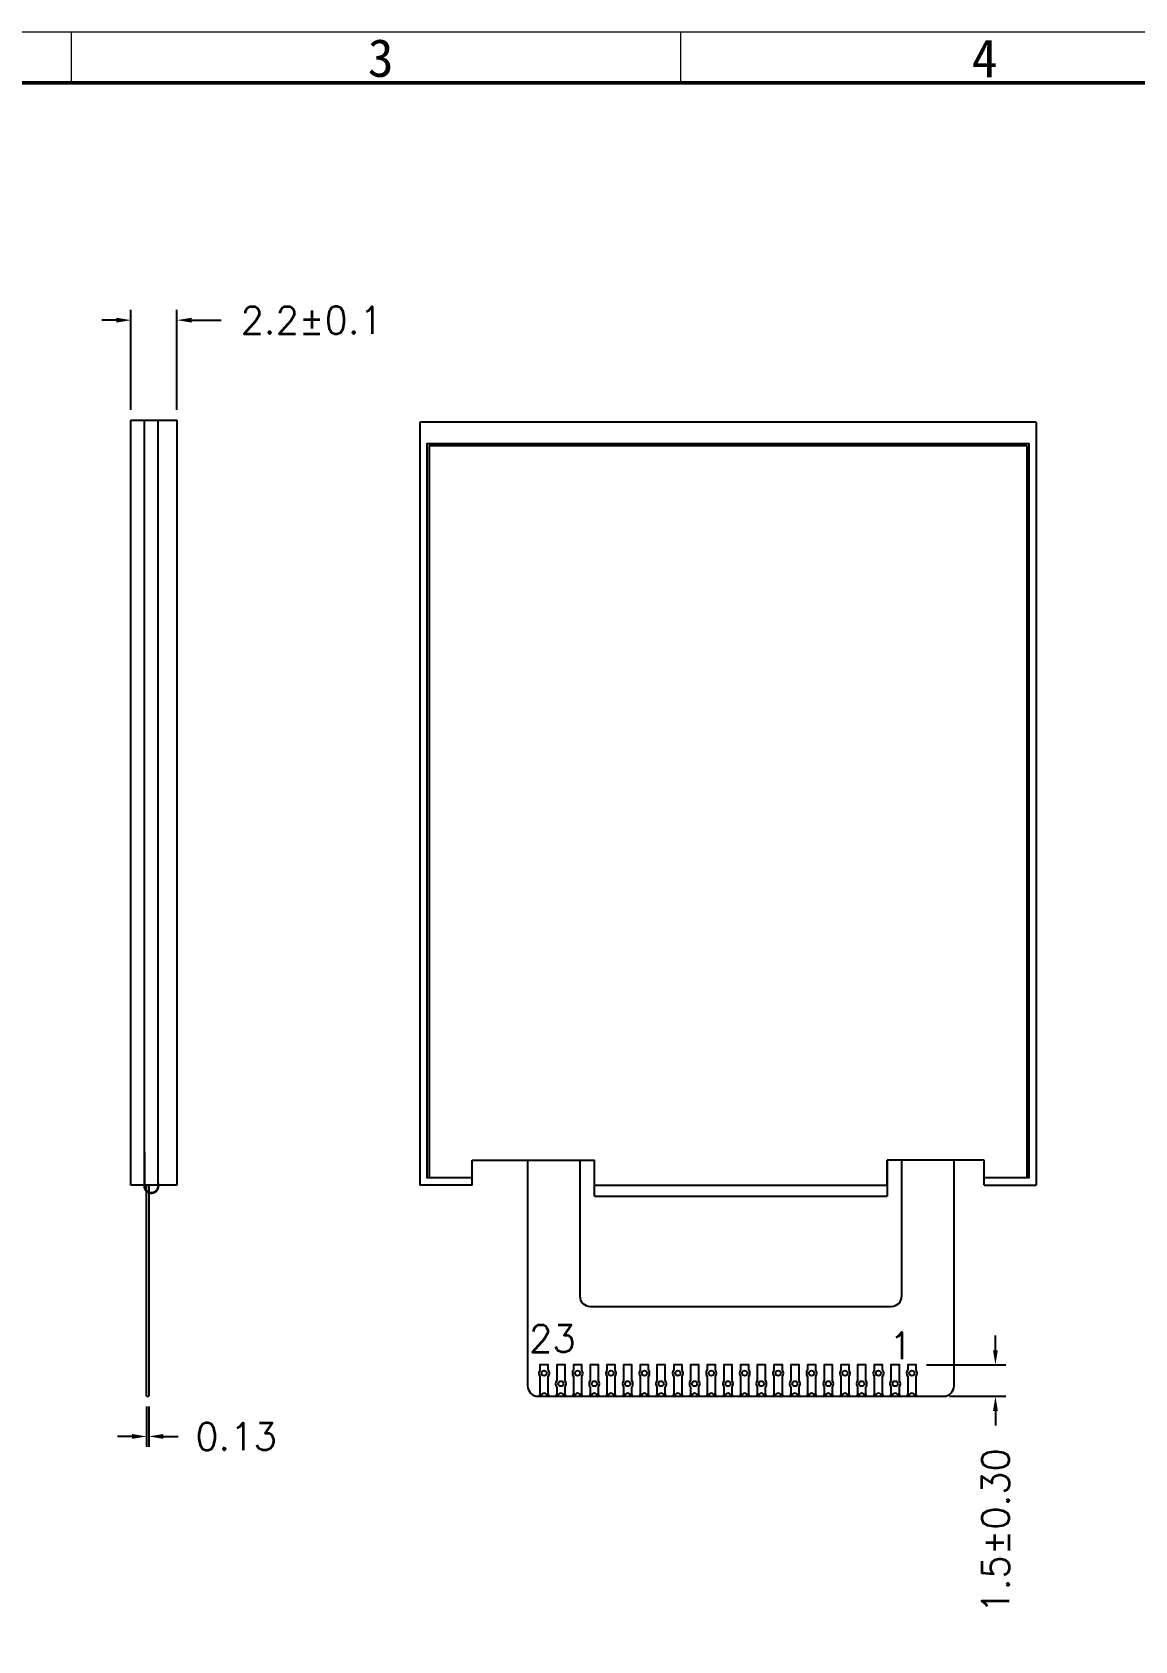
# Model space of a CAD drawing. Header units: millimetres. Extents: x 3037 to 3217, y 151 to 270.
# Drawn here: x 3095.8 to 3148.6, y 193.4 to 270.4 of the extents above; entities that cross this region are included whole.
import ezdxf

# ---------------------------------------------------------------- set-up
doc = ezdxf.new("R2010")
doc.units = ezdxf.units.MM
for name, color, linetype in [('BL', 7, 'Continuous'), ('dim', 3, 'Continuous'), ('fpc', 32, 'Continuous'), ('housing', 7, 'Continuous')]:
    doc.layers.add(name, color=color, linetype=linetype)
doc.styles.add('CNS', font='romans.shx', dxfattribs={"height": 1.3})
doc.styles.add('hj', font='')
doc.styles.add('宋体', font='')
doc.styles.get('hj').set_extended_font_data('KaiTi_GB2312')
doc.styles.get('宋体').set_extended_font_data('SimSun')
doc.dimstyles.new('LCDDIM', dxfattribs={"dimtxt": 1.5, "dimasz": 0.7, "dimexe": 0.5, "dimexo": 0.5, "dimgap": 0.8, "dimtad": 0, "dimzin": 9, "dimdsep": 46, "dimtxsty": 'hj', "dimcen": 0, "dimclrd": 256, "dimclre": 256, "dimclrt": 256, "dimadec": 0, "dimazin": 0, "dimtfac": 1, "dimtofl": 0, "dimtmove": 0, "dimatfit": 3, "dimfxl": 0, "dimarcsym": 0})

# ---------------------------------------------------------------- blocks, each defined once
blk = doc.blocks.new('*D19')
at = {"layer": 'Defpoints', "color": 0}
for p in [(3101.269, 205.093), (3101.369, 205.093), (3101.269, 203.165)]:
    blk.add_point(p, dxfattribs=at)
at = {"layer": 'dim', "lineweight": -2}
for p, q in [((3101.269, 204.593), (3101.269, 202.665)), ((3101.369, 204.593), (3101.369, 202.665)), ((3100.569, 203.165), (3099.869, 203.165)), ((3102.069, 203.165), (3102.769, 203.165))]:
    blk.add_line(p, q, dxfattribs=at)
at = {"layer": 'dim'}
for points in [[(3100.569, 203.282), (3100.569, 203.049), (3101.269, 203.165)], [(3102.069, 203.282), (3102.069, 203.049), (3101.369, 203.165)]]:
    blk.add_solid(points, dxfattribs=at)
at = {"layer": 'dim', "insert": (3105.55, 203.165), "char_height": 1.3, "attachment_point": 5, "style": 'CNS'}
blk.add_mtext('0.13', dxfattribs=at)
blk = doc.blocks.new('*D20')
at = {"layer": 'Defpoints', "color": 0}
for p in [(3102.719, 256.576), (3100.519, 251.788), (3102.719, 251.788)]:
    blk.add_point(p, dxfattribs=at)
at = {"layer": 'dim', "lineweight": -2}
for p, q in [((3099.819, 256.576), (3099.119, 256.576)), ((3100.519, 252.288), (3100.519, 257.076)), ((3102.719, 252.288), (3102.719, 257.076)), ((3103.419, 256.576), (3104.839, 256.576))]:
    blk.add_line(p, q, dxfattribs=at)
at = {"layer": 'dim'}
for points in [[(3099.819, 256.693), (3099.819, 256.46), (3100.519, 256.576)], [(3103.419, 256.693), (3103.419, 256.46), (3102.719, 256.576)]]:
    blk.add_solid(points, dxfattribs=at)
at = {"layer": 'dim', "insert": (3109.168, 256.576), "char_height": 1.3, "attachment_point": 5, "style": 'CNS'}
blk.add_mtext('2.2%%P0.1', dxfattribs=at)
blk = doc.blocks.new('*D18')
at = {"layer": 'Defpoints', "color": 0}
for p in [(3138.092, 206.588), (3139.196, 205.088), (3141.891, 205.088)]:
    blk.add_point(p, dxfattribs=at)
at = {"layer": 'dim', "lineweight": -2}
for p, q in [((3141.891, 207.288), (3141.891, 207.988)), ((3138.592, 206.588), (3142.391, 206.588)), ((3139.696, 205.088), (3142.391, 205.088)), ((3141.891, 204.388), (3141.891, 203.688))]:
    blk.add_line(p, q, dxfattribs=at)
at = {"layer": 'dim'}
for points in [[(3141.774, 207.288), (3142.007, 207.288), (3141.891, 206.588)], [(3141.774, 204.388), (3142.007, 204.388), (3141.891, 205.088)]]:
    blk.add_solid(points, dxfattribs=at)
at = {"layer": 'dim', "insert": (3141.891, 198.647), "char_height": 1.3, "attachment_point": 5, "rotation": 90, "style": 'CNS'}
blk.add_mtext('1.5%%P0.30', dxfattribs=at)

msp = doc.modelspace()

# ---------------------------------------------------------------- linework, layer by layer
at = {"color": 7, "lineweight": 15}
for p, q in [((3216.719, 270.351), (3036.634, 270.351)), ((3097.66, 270.356), (3097.66, 267.932)), ((3126.82, 270.356), (3126.82, 267.932))]:
    msp.add_line(p, q, dxfattribs=at)
at = {"color": 7, "lineweight": 15, "const_width": 0.181}
msp.add_lwpolyline([(3214.3, 153.656), (3214.3, 267.932), (3039.34, 267.938), (3039.34, 153.662)], close=True, dxfattribs=at)
at = {"layer": 'BL', "color": 7}
for p, q in [((3100.519, 251.788), (3102.719, 251.788)), ((3100.519, 215.188), (3100.519, 251.788)), ((3101.169, 215.188), (3101.169, 251.788)), ((3101.819, 215.188), (3101.819, 251.788)), ((3102.719, 251.788), (3102.719, 215.188)), ((3114.344, 251.688), (3114.344, 215.188)), ((3143.844, 251.688), (3114.344, 251.688)), ((3143.841, 251.688), (3143.841, 215.188)), ((3114.792, 250.578), (3143.392, 250.578)), ((3114.792, 250.578), (3114.792, 215.538)), ((3143.392, 250.578), (3143.392, 215.538)), ((3116.844, 215.188), (3116.841, 216.388)), ((3116.841, 216.388), (3122.703, 216.388)), ((3122.703, 215.188), (3122.703, 216.388)), ((3136.711, 215.188), (3136.711, 216.388)), ((3141.344, 216.388), (3136.711, 216.388)), ((3141.344, 215.188), (3141.344, 216.388)), ((3102.719, 215.188), (3100.519, 215.188)), ((3116.844, 215.188), (3114.344, 215.188)), ((3122.703, 215.188), (3136.711, 215.188)), ((3141.344, 215.188), (3143.844, 215.188))]:
    msp.add_line(p, q, dxfattribs=at)
msp.add_lwpolyline([(3116.844, 215.538), (3114.692, 215.538), (3114.692, 250.678), (3143.492, 250.678), (3143.492, 215.538), (3141.344, 215.538)], dxfattribs=at)
at = {"layer": 'fpc', "color": 7}
for p, q in [((3119.5, 216.388), (3119.5, 205.588)), ((3122, 216.338), (3122, 209.886)), ((3122.703, 214.661), (3122.703, 216.338)), ((3136.711, 216.338), (3136.711, 214.661)), ((3137.409, 209.886), (3137.409, 216.338)), ((3139.909, 205.588), (3139.909, 216.388)), ((3101.269, 205.093), (3101.269, 215.188)), ((3101.369, 215.188), (3101.369, 205.093)), ((3122.703, 214.661), (3136.711, 214.661)), ((3122.5, 209.386), (3136.909, 209.386)), ((3101.269, 205.093), (3101.369, 205.093))]:
    msp.add_line(p, q, dxfattribs=at)
at = {"layer": 'fpc', "color": 7, "linetype": 'ByBlock'}
for p, q in [((3120, 205.088), (3120.142, 205.088)), ((3120, 205.088), (3139.409, 205.088)), ((3120.067, 205.088), (3120.142, 205.088)), ((3120.442, 205.088), (3120.692, 205.088)), ((3120.442, 205.088), (3120.517, 205.088)), ((3120.442, 205.088), (3120.692, 205.088)), ((3120.692, 205.088), (3120.942, 205.088)), ((3120.867, 205.088), (3120.942, 205.088)), ((3120.867, 205.088), (3120.942, 205.088)), ((3121.242, 205.088), (3121.492, 205.088)), ((3121.492, 205.088), (3121.742, 205.088)), ((3121.667, 205.088), (3121.742, 205.088)), ((3122.042, 205.088), (3122.292, 205.088)), ((3122.042, 205.088), (3122.117, 205.088)), ((3122.042, 205.088), (3122.292, 205.088)), ((3122.292, 205.088), (3122.542, 205.088)), ((3122.467, 205.088), (3122.542, 205.088)), ((3122.467, 205.088), (3122.542, 205.088)), ((3122.842, 205.088), (3123.092, 205.088)), ((3123.092, 205.088), (3123.342, 205.088)), ((3123.267, 205.088), (3123.342, 205.088)), ((3123.642, 205.088), (3123.892, 205.088)), ((3123.642, 205.088), (3123.717, 205.088)), ((3123.642, 205.088), (3123.892, 205.088)), ((3123.892, 205.088), (3124.142, 205.088)), ((3124.067, 205.088), (3124.142, 205.088)), ((3124.067, 205.088), (3124.142, 205.088)), ((3124.442, 205.088), (3124.692, 205.088)), ((3124.692, 205.088), (3124.942, 205.088)), ((3124.867, 205.088), (3124.942, 205.088)), ((3125.242, 205.088), (3125.492, 205.088)), ((3125.242, 205.088), (3125.317, 205.088)), ((3125.242, 205.088), (3125.492, 205.088)), ((3125.492, 205.088), (3125.742, 205.088)), ((3125.667, 205.088), (3125.742, 205.088)), ((3125.667, 205.088), (3125.742, 205.088)), ((3126.042, 205.088), (3126.292, 205.088)), ((3126.292, 205.088), (3126.542, 205.088)), ((3126.467, 205.088), (3126.542, 205.088)), ((3126.842, 205.088), (3127.092, 205.088)), ((3126.842, 205.088), (3126.917, 205.088)), ((3126.842, 205.088), (3127.092, 205.088)), ((3127.092, 205.088), (3127.342, 205.088)), ((3127.267, 205.088), (3127.342, 205.088)), ((3127.267, 205.088), (3127.342, 205.088)), ((3127.642, 205.088), (3127.892, 205.088)), ((3127.892, 205.088), (3128.142, 205.088)), ((3128.067, 205.088), (3128.142, 205.088)), ((3128.442, 205.088), (3128.692, 205.088)), ((3128.442, 205.088), (3128.517, 205.088)), ((3128.442, 205.088), (3128.692, 205.088)), ((3128.692, 205.088), (3128.942, 205.088)), ((3128.867, 205.088), (3128.942, 205.088)), ((3128.867, 205.088), (3128.942, 205.088)), ((3129.242, 205.088), (3129.492, 205.088)), ((3129.492, 205.088), (3129.742, 205.088)), ((3129.667, 205.088), (3129.742, 205.088)), ((3130.042, 205.088), (3130.292, 205.088)), ((3130.042, 205.088), (3130.117, 205.088)), ((3130.042, 205.088), (3130.292, 205.088)), ((3130.292, 205.088), (3130.542, 205.088)), ((3130.467, 205.088), (3130.542, 205.088)), ((3130.467, 205.088), (3130.542, 205.088)), ((3130.842, 205.088), (3131.092, 205.088)), ((3131.092, 205.088), (3131.342, 205.088)), ((3131.267, 205.088), (3131.342, 205.088)), ((3131.642, 205.088), (3131.892, 205.088)), ((3131.642, 205.088), (3131.717, 205.088)), ((3131.642, 205.088), (3131.892, 205.088)), ((3131.892, 205.088), (3132.142, 205.088)), ((3132.067, 205.088), (3132.142, 205.088)), ((3132.067, 205.088), (3132.142, 205.088)), ((3132.442, 205.088), (3132.692, 205.088)), ((3132.692, 205.088), (3132.942, 205.088)), ((3132.867, 205.088), (3132.942, 205.088)), ((3133.242, 205.088), (3133.492, 205.088)), ((3133.242, 205.088), (3133.317, 205.088)), ((3133.242, 205.088), (3133.492, 205.088)), ((3133.492, 205.088), (3133.742, 205.088)), ((3133.667, 205.088), (3133.742, 205.088)), ((3133.667, 205.088), (3133.742, 205.088)), ((3134.042, 205.088), (3134.292, 205.088)), ((3134.292, 205.088), (3134.542, 205.088)), ((3134.467, 205.088), (3134.542, 205.088)), ((3134.842, 205.088), (3135.092, 205.088)), ((3134.842, 205.088), (3134.917, 205.088)), ((3134.842, 205.088), (3135.092, 205.088)), ((3135.092, 205.088), (3135.342, 205.088)), ((3135.267, 205.088), (3135.342, 205.088)), ((3135.267, 205.088), (3135.342, 205.088)), ((3135.642, 205.088), (3135.892, 205.088)), ((3135.892, 205.088), (3136.142, 205.088)), ((3136.067, 205.088), (3136.142, 205.088)), ((3136.442, 205.088), (3136.692, 205.088)), ((3136.442, 205.088), (3136.517, 205.088)), ((3136.442, 205.088), (3136.692, 205.088)), ((3136.692, 205.088), (3136.942, 205.088)), ((3136.867, 205.088), (3136.942, 205.088)), ((3136.867, 205.088), (3136.942, 205.088)), ((3137.242, 205.088), (3137.492, 205.088)), ((3137.492, 205.088), (3137.742, 205.088)), ((3137.667, 205.088), (3137.742, 205.088)), ((3138.042, 205.088), (3138.117, 205.088)), ((3138.042, 205.088), (3138.292, 205.088))]:
    msp.add_line(p, q, dxfattribs=at)
at = {"layer": 'fpc', "color": 7, "const_width": 0.12}
msp.add_lwpolyline([(3101.169, 216.768), (3101.169, 215.138, 1), (3101.819, 215.138), (3101.819, 215.288)], format="xyb", dxfattribs=at)
at = {"layer": 'fpc', "color": 7, "linetype": 'ByBlock'}
for points in [[(3120.492, 206.338), (3120.492, 206.588), (3120.092, 206.588), (3120.092, 206.338)], [(3121.292, 205.838), (3121.292, 206.588), (3120.892, 206.588), (3120.892, 205.838)], [(3122.092, 206.338), (3122.092, 206.588), (3121.692, 206.588), (3121.692, 206.338)], [(3122.892, 205.838), (3122.892, 206.588), (3122.492, 206.588), (3122.492, 205.838)], [(3123.692, 206.338), (3123.692, 206.588), (3123.292, 206.588), (3123.292, 206.338)], [(3124.492, 205.838), (3124.492, 206.588), (3124.092, 206.588), (3124.092, 205.838)], [(3125.292, 206.338), (3125.292, 206.588), (3124.892, 206.588), (3124.892, 206.338)], [(3126.092, 205.838), (3126.092, 206.588), (3125.692, 206.588), (3125.692, 205.838)], [(3126.892, 206.338), (3126.892, 206.588), (3126.492, 206.588), (3126.492, 206.338)], [(3127.692, 205.838), (3127.692, 206.588), (3127.292, 206.588), (3127.292, 205.838)], [(3128.492, 206.338), (3128.492, 206.588), (3128.092, 206.588), (3128.092, 206.338)], [(3129.292, 205.838), (3129.292, 206.588), (3128.892, 206.588), (3128.892, 205.838)], [(3130.092, 206.338), (3130.092, 206.588), (3129.692, 206.588), (3129.692, 206.338)], [(3130.892, 205.838), (3130.892, 206.588), (3130.492, 206.588), (3130.492, 205.838)], [(3131.692, 206.338), (3131.692, 206.588), (3131.292, 206.588), (3131.292, 206.338)], [(3132.492, 205.838), (3132.492, 206.588), (3132.092, 206.588), (3132.092, 205.838)], [(3133.292, 206.338), (3133.292, 206.588), (3132.892, 206.588), (3132.892, 206.338)], [(3134.092, 205.838), (3134.092, 206.588), (3133.692, 206.588), (3133.692, 205.838)], [(3134.892, 206.338), (3134.892, 206.588), (3134.492, 206.588), (3134.492, 206.338)], [(3135.692, 205.838), (3135.692, 206.588), (3135.292, 206.588), (3135.292, 205.838)], [(3136.492, 206.338), (3136.492, 206.588), (3136.092, 206.588), (3136.092, 206.338)], [(3137.292, 205.838), (3137.292, 206.588), (3136.892, 206.588), (3136.892, 205.838)], [(3138.092, 206.338), (3138.092, 206.588), (3137.692, 206.588), (3137.692, 206.338)], [(3120.092, 206.038), (3120.092, 205.191)], [(3120.492, 205.191), (3120.492, 206.038)], [(3120.892, 205.538), (3120.892, 205.191)], [(3121.292, 205.191), (3121.292, 205.538)], [(3121.692, 206.038), (3121.692, 205.191)], [(3122.092, 205.191), (3122.092, 206.038)], [(3122.492, 205.538), (3122.492, 205.191)], [(3122.892, 205.191), (3122.892, 205.538)], [(3123.292, 206.038), (3123.292, 205.191)], [(3123.692, 205.191), (3123.692, 206.038)], [(3124.092, 205.538), (3124.092, 205.191)], [(3124.492, 205.191), (3124.492, 205.538)], [(3124.892, 206.038), (3124.892, 205.191)], [(3125.292, 205.191), (3125.292, 206.038)], [(3125.692, 205.538), (3125.692, 205.191)], [(3126.092, 205.191), (3126.092, 205.538)], [(3126.492, 206.038), (3126.492, 205.191)], [(3126.892, 205.191), (3126.892, 206.038)], [(3127.292, 205.538), (3127.292, 205.191)], [(3127.692, 205.191), (3127.692, 205.538)], [(3128.092, 206.038), (3128.092, 205.191)], [(3128.492, 205.191), (3128.492, 206.038)], [(3128.892, 205.538), (3128.892, 205.191)], [(3129.292, 205.191), (3129.292, 205.538)], [(3129.692, 206.038), (3129.692, 205.191)], [(3130.092, 205.191), (3130.092, 206.038)], [(3130.492, 205.538), (3130.492, 205.191)], [(3130.892, 205.191), (3130.892, 205.538)], [(3131.292, 206.038), (3131.292, 205.191)], [(3131.692, 205.191), (3131.692, 206.038)], [(3132.092, 205.538), (3132.092, 205.191)], [(3132.492, 205.191), (3132.492, 205.538)], [(3132.892, 206.038), (3132.892, 205.191)], [(3133.292, 205.191), (3133.292, 206.038)], [(3133.692, 205.538), (3133.692, 205.191)], [(3134.092, 205.191), (3134.092, 205.538)], [(3134.492, 206.038), (3134.492, 205.191)], [(3134.892, 205.191), (3134.892, 206.038)], [(3135.292, 205.538), (3135.292, 205.191)], [(3135.692, 205.191), (3135.692, 205.538)], [(3136.092, 206.038), (3136.092, 205.191)], [(3136.492, 205.191), (3136.492, 206.038)], [(3136.892, 205.538), (3136.892, 205.191)], [(3137.292, 205.191), (3137.292, 205.538)], [(3137.692, 206.038), (3137.692, 205.191)], [(3138.092, 205.191), (3138.092, 206.038)], [(3120.092, 205.088), (3120.142, 205.088)], [(3120.442, 205.088), (3120.517, 205.088)], [(3120.892, 205.088), (3120.942, 205.088)], [(3121.242, 205.088), (3121.317, 205.088)], [(3121.692, 205.088), (3121.742, 205.088)], [(3122.042, 205.088), (3122.117, 205.088)], [(3122.492, 205.088), (3122.542, 205.088)], [(3122.842, 205.088), (3122.917, 205.088)], [(3123.292, 205.088), (3123.342, 205.088)], [(3123.642, 205.088), (3123.717, 205.088)], [(3124.092, 205.088), (3124.142, 205.088)], [(3124.442, 205.088), (3124.517, 205.088)], [(3124.892, 205.088), (3124.942, 205.088)], [(3125.242, 205.088), (3125.317, 205.088)], [(3125.692, 205.088), (3125.742, 205.088)], [(3126.042, 205.088), (3126.117, 205.088)], [(3126.492, 205.088), (3126.542, 205.088)], [(3126.842, 205.088), (3126.917, 205.088)], [(3127.292, 205.088), (3127.342, 205.088)], [(3127.642, 205.088), (3127.717, 205.088)], [(3128.092, 205.088), (3128.142, 205.088)], [(3128.442, 205.088), (3128.517, 205.088)], [(3128.892, 205.088), (3128.942, 205.088)], [(3129.242, 205.088), (3129.317, 205.088)], [(3129.692, 205.088), (3129.742, 205.088)], [(3130.042, 205.088), (3130.117, 205.088)], [(3130.492, 205.088), (3130.542, 205.088)], [(3130.842, 205.088), (3130.917, 205.088)], [(3131.292, 205.088), (3131.342, 205.088)], [(3131.642, 205.088), (3131.717, 205.088)], [(3132.092, 205.088), (3132.142, 205.088)], [(3132.442, 205.088), (3132.517, 205.088)], [(3132.892, 205.088), (3132.942, 205.088)], [(3133.242, 205.088), (3133.317, 205.088)], [(3133.692, 205.088), (3133.742, 205.088)], [(3134.042, 205.088), (3134.117, 205.088)], [(3134.492, 205.088), (3134.542, 205.088)], [(3134.842, 205.088), (3134.917, 205.088)], [(3135.292, 205.088), (3135.342, 205.088)], [(3135.642, 205.088), (3135.717, 205.088)], [(3136.092, 205.088), (3136.142, 205.088)], [(3136.442, 205.088), (3136.517, 205.088)], [(3136.892, 205.088), (3136.942, 205.088)], [(3137.242, 205.088), (3137.317, 205.088)], [(3137.692, 205.088), (3137.742, 205.088)], [(3138.042, 205.088), (3138.117, 205.088)]]:
    msp.add_lwpolyline(points, dxfattribs=at)
for centre in [(3120.292, 206.188), (3121.892, 206.188), (3123.492, 206.188), (3125.092, 206.188), (3126.692, 206.188), (3128.292, 206.188), (3129.892, 206.188), (3131.492, 206.188), (3133.092, 206.188), (3134.692, 206.188), (3136.292, 206.188), (3137.892, 206.188), (3121.092, 205.688), (3122.692, 205.688), (3124.292, 205.688), (3125.892, 205.688), (3127.492, 205.688), (3129.092, 205.688), (3130.692, 205.688), (3132.292, 205.688), (3133.892, 205.688), (3135.492, 205.688), (3137.092, 205.688)]:
    msp.add_circle(centre, 0.125, dxfattribs=at)
at = {"layer": 'fpc', "color": 7}
for centre, radius, start, end in [((3122.303, 216.338), 0.3, 170.4101, 180), ((3122.403, 216.338), 0.3, 0, 9.59001), ((3137.011, 216.338), 0.3, 170.40779, 180), ((3137.111, 216.338), 0.3, 360, 9.59232), ((3122.5, 209.886), 0.5, 180, 270), ((3136.909, 209.886), 0.5, 270, 360), ((3120, 205.588), 0.5, 180, 270), ((3139.409, 205.588), 0.5, 270, 360)]:
    msp.add_arc(centre, radius, start, end, dxfattribs=at)
at = {"layer": 'fpc', "color": 7, "linetype": 'ByBlock'}
for centre, radius, start, end in [((3120.292, 206.188), 0.25, 143.1301, 216.8699), ((3120.292, 206.188), 0.25, 323.1301, 36.8699), ((3121.892, 206.188), 0.25, 143.1301, 216.8699), ((3121.892, 206.188), 0.25, 323.1301, 36.8699), ((3123.492, 206.188), 0.25, 143.1301, 216.8699), ((3123.492, 206.188), 0.25, 323.1301, 36.8699), ((3125.092, 206.188), 0.25, 143.1301, 216.8699), ((3125.092, 206.188), 0.25, 323.1301, 36.8699), ((3126.692, 206.188), 0.25, 143.1301, 216.8699), ((3126.692, 206.188), 0.25, 323.1301, 36.8699), ((3128.292, 206.188), 0.25, 143.1301, 216.8699), ((3128.292, 206.188), 0.25, 323.1301, 36.8699), ((3129.892, 206.188), 0.25, 143.1301, 216.8699), ((3129.892, 206.188), 0.25, 323.1301, 36.8699), ((3131.492, 206.188), 0.25, 143.1301, 216.8699), ((3131.492, 206.188), 0.25, 323.1301, 36.8699), ((3133.092, 206.188), 0.25, 143.1301, 216.8699), ((3133.092, 206.188), 0.25, 323.1301, 36.8699), ((3134.692, 206.188), 0.25, 143.1301, 216.8699), ((3134.692, 206.188), 0.25, 323.1301, 36.8699), ((3136.292, 206.188), 0.25, 143.1301, 216.8699), ((3136.292, 206.188), 0.25, 323.1301, 36.8699), ((3137.892, 206.188), 0.25, 143.1301, 216.8699), ((3137.892, 206.188), 0.25, 323.1301, 36.8699), ((3121.092, 205.688), 0.25, 143.1301, 216.8699), ((3121.092, 205.688), 0.25, 323.1301, 36.8699), ((3122.692, 205.688), 0.25, 143.1301, 216.8699), ((3122.692, 205.688), 0.25, 323.1301, 36.8699), ((3124.292, 205.688), 0.25, 143.1301, 216.8699), ((3124.292, 205.688), 0.25, 323.1301, 36.8699), ((3125.892, 205.688), 0.25, 143.1301, 216.8699), ((3125.892, 205.688), 0.25, 323.1301, 36.8699), ((3127.492, 205.688), 0.25, 143.1301, 216.8699), ((3127.492, 205.688), 0.25, 323.1301, 36.8699), ((3129.092, 205.688), 0.25, 143.1301, 216.8699), ((3129.092, 205.688), 0.25, 323.1301, 36.8699), ((3130.692, 205.688), 0.25, 143.1301, 216.8699), ((3130.692, 205.688), 0.25, 323.1301, 36.8699), ((3132.292, 205.688), 0.25, 143.1301, 216.8699), ((3132.292, 205.688), 0.25, 323.1301, 36.8699), ((3133.892, 205.688), 0.25, 143.1301, 216.8699), ((3133.892, 205.688), 0.25, 323.1301, 36.8699), ((3135.492, 205.688), 0.25, 143.1301, 216.8699), ((3135.492, 205.688), 0.25, 323.1301, 36.8699), ((3137.092, 205.688), 0.25, 143.1301, 216.8699), ((3137.092, 205.688), 0.25, 323.1301, 36.8699), ((3120.292, 205.088), 0.225, 152.73396, 180), ((3120.292, 205.088), 0.15, 0, 180), ((3120.292, 205.088), 0.225, 0, 27.26604), ((3121.092, 205.088), 0.225, 152.73396, 180), ((3121.092, 205.088), 0.15, 0, 180), ((3121.092, 205.088), 0.225, 0, 27.26604), ((3121.892, 205.088), 0.225, 152.73396, 180), ((3121.892, 205.088), 0.15, 0, 180), ((3121.892, 205.088), 0.225, 0, 27.26604), ((3122.692, 205.088), 0.225, 152.73396, 180), ((3122.692, 205.088), 0.15, 0, 180), ((3122.692, 205.088), 0.225, 0, 27.26604), ((3123.492, 205.088), 0.225, 152.73396, 180), ((3123.492, 205.088), 0.15, 0, 180), ((3123.492, 205.088), 0.225, 0, 27.26604), ((3124.292, 205.088), 0.225, 152.73396, 180), ((3124.292, 205.088), 0.15, 0, 180), ((3124.292, 205.088), 0.225, 0, 27.26604), ((3125.092, 205.088), 0.225, 152.73396, 180), ((3125.092, 205.088), 0.15, 0, 180), ((3125.092, 205.088), 0.225, 0, 27.26604), ((3125.892, 205.088), 0.225, 152.73396, 180), ((3125.892, 205.088), 0.15, 0, 180), ((3125.892, 205.088), 0.225, 0, 27.26604), ((3126.692, 205.088), 0.225, 152.73396, 180), ((3126.692, 205.088), 0.15, 0, 180), ((3126.692, 205.088), 0.225, 0, 27.26604), ((3127.492, 205.088), 0.225, 152.73396, 180), ((3127.492, 205.088), 0.15, 0, 180), ((3127.492, 205.088), 0.225, 0, 27.26604), ((3128.292, 205.088), 0.225, 152.73396, 180), ((3128.292, 205.088), 0.15, 0, 180), ((3128.292, 205.088), 0.225, 0, 27.26604), ((3129.092, 205.088), 0.225, 152.73396, 180), ((3129.092, 205.088), 0.15, 0, 180), ((3129.092, 205.088), 0.225, 0, 27.26604), ((3129.892, 205.088), 0.225, 152.73396, 180), ((3129.892, 205.088), 0.15, 0, 180), ((3129.892, 205.088), 0.225, 0, 27.26604), ((3130.692, 205.088), 0.225, 152.73396, 180), ((3130.692, 205.088), 0.15, 0, 180), ((3130.692, 205.088), 0.225, 0, 27.26604), ((3131.492, 205.088), 0.225, 152.73396, 180), ((3131.492, 205.088), 0.15, 0, 180), ((3131.492, 205.088), 0.225, 0, 27.26604), ((3132.292, 205.088), 0.225, 152.73396, 180), ((3132.292, 205.088), 0.15, 0, 180), ((3132.292, 205.088), 0.225, 0, 27.26604), ((3133.092, 205.088), 0.225, 152.73396, 180), ((3133.092, 205.088), 0.15, 0, 180), ((3133.092, 205.088), 0.225, 0, 27.26604), ((3133.892, 205.088), 0.225, 152.73396, 180), ((3133.892, 205.088), 0.15, 0, 180), ((3133.892, 205.088), 0.225, 0, 27.26604), ((3134.692, 205.088), 0.225, 152.73396, 180), ((3134.692, 205.088), 0.15, 0, 180), ((3134.692, 205.088), 0.225, 0, 27.26604), ((3135.492, 205.088), 0.225, 152.73396, 180), ((3135.492, 205.088), 0.15, 0, 180), ((3135.492, 205.088), 0.225, 0, 27.26604), ((3136.292, 205.088), 0.225, 152.73396, 180), ((3136.292, 205.088), 0.15, 0, 180), ((3136.292, 205.088), 0.225, 0, 27.26604), ((3137.092, 205.088), 0.225, 152.73396, 180), ((3137.092, 205.088), 0.15, 0, 180), ((3137.092, 205.088), 0.225, 0, 27.26604), ((3137.892, 205.088), 0.225, 152.73396, 180), ((3137.892, 205.088), 0.15, 0, 180), ((3137.892, 205.088), 0.225, 0, 27.26604)]:
    msp.add_arc(centre, radius, start, end, dxfattribs=at)
at = {"layer": 'housing', "color": 7, "lineweight": 15}
msp.add_line((3114.792, 221.068), (3114.792, 250.578), dxfattribs=at)

# ---------------------------------------------------------------- texts
at = {"color": 7, "lineweight": 15, "style": '宋体'}
for s, p in [('3', (3111.853, 268.218)), ('4', (3140.755, 268.203))]:
    msp.add_text(s, height=1.814, dxfattribs=at).set_placement(p)
at = {"color": 7, "char_height": 1.3, "width": 1.20977, "attachment_point": 3, "style": 'CNS'}
for s, insert in [('23', (3121.804, 208.502)), ('1', (3137.92, 208.154))]:
    msp.add_mtext(s, dxfattribs=dict(at, insert=insert))

# ---------------------------------------------------------------- dimensions: what is measured, and where the dimension line sits
at = {"layer": 'dim', "color": 7}
for base, p1, p2, text, picture, middle in [((3102.719, 256.576), (3100.519, 251.788), (3102.719, 251.788), '<>%%P0.1', '*D20', (3109.168, 256.576)), ((3101.269, 203.165), (3101.369, 205.093), (3101.269, 205.093), '0.13', '*D19', (3105.55, 203.165))]:
    dim = msp.add_linear_dim(base=base, p1=p1, p2=p2, text=text, dimstyle='LCDDIM', override={"dimtxsty": 'CNS'}, dxfattribs=at)
    dim.commit()
    dim.dimension.update_dxf_attribs({"geometry": picture, "text_midpoint": middle, "dimtype": 160})
dim = msp.add_linear_dim(base=(3141.891, 205.088), p1=(3138.092, 206.588), p2=(3139.196, 205.088), angle=90, text='<>%%P0.30', dimstyle='LCDDIM', override={"dimtxsty": 'CNS'}, dxfattribs=at)
dim.commit()
dim.dimension.update_dxf_attribs({"geometry": '*D18', "text_midpoint": (3141.891, 198.647)})

doc.saveas('drawing.dxf')
